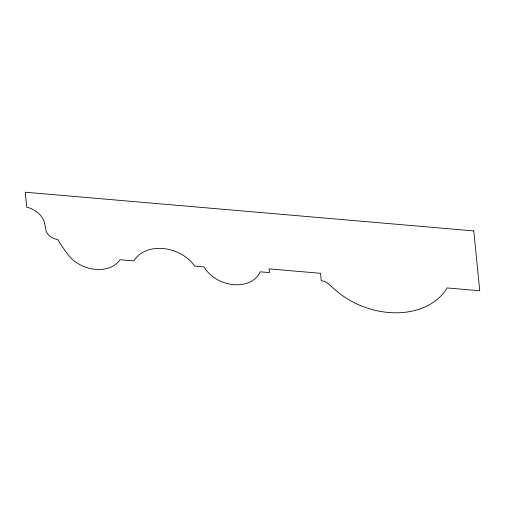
<?xml version="1.0" encoding="UTF-8"?>
<svg xmlns="http://www.w3.org/2000/svg" width="505" height="505" viewBox="0 0 505 505"><rect width="100%" height="100%" fill="white"/><g stroke="black" fill="none" stroke-linecap="round" stroke-linejoin="round"><path stroke-width="0.76" d="M473.772 230.918L25.25 192.216L26.746 207.176A21.065 15.756 20 0 1 44.408 222.572L45.639 228.336A12.101 9.052 20 0 0 57.766 239.509A165.457 123.731 20 0 0 68.604 255.277A30.546 22.839 20 0 0 95.489 269.386A30.546 22.839 20 0 0 120.001 259.709L134.014 260.921A34.978 26.153 20 0 1 162.881 248.517A34.978 26.153 20 0 1 194.753 266.16L204.096 266.968A31.058 23.224 20 0 0 233.657 284.637A31.058 23.224 20 0 0 260.163 271.804L269.506 272.612L269.133 268.868L320.523 273.306L321.275 280.786A8.383 6.268 20 0 1 327.84 283.406L335.756 290.318A71.577 53.524 20 0 0 447.045 287.932L479.75 290.754L473.772 230.918"/></g></svg>
